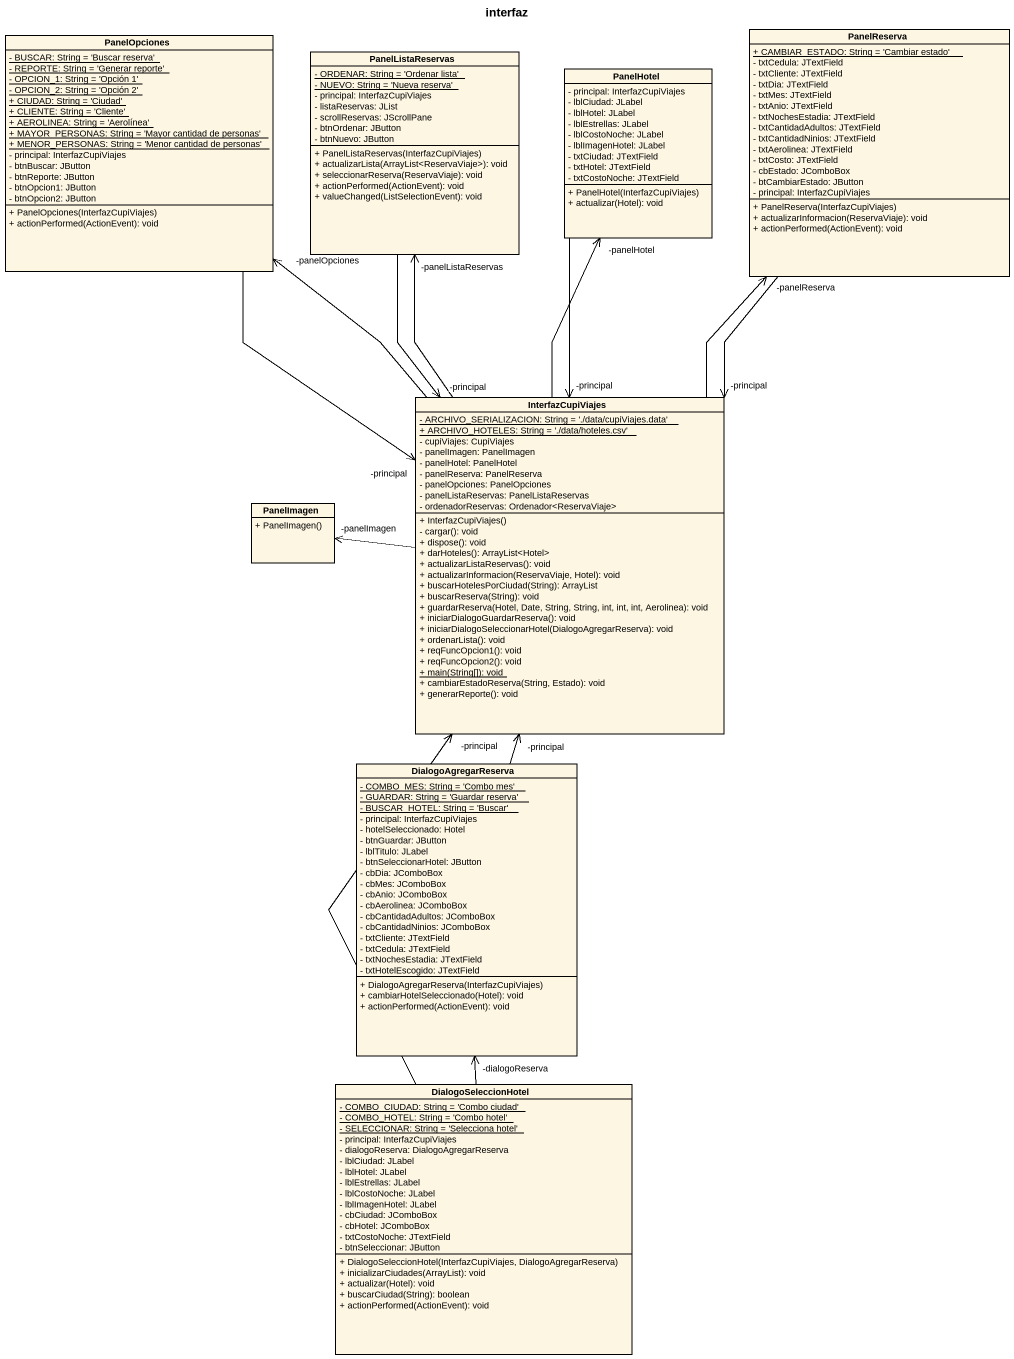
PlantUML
@startuml
title interfaz
hide circle
hide empty members
skinparam classAttributeIconSize 0
class PanelOpciones {
  {static} - BUSCAR: String = 'Buscar reserva'
  {static} - REPORTE: String = 'Generar reporte'
  {static} - OPCION_1: String = 'Opción 1'
  {static} - OPCION_2: String = 'Opción 2'
  {static} + CIUDAD: String = 'Ciudad'
  {static} + CLIENTE: String = 'Cliente'
  {static} + AEROLINEA: String = 'Aerolínea'
  {static} + MAYOR_PERSONAS: String = 'Mayor cantidad de personas'
  {static} + MENOR_PERSONAS: String = 'Menor cantidad de personas'
  - principal: InterfazCupiViajes
  - btnBuscar: JButton
  - btnReporte: JButton
  - btnOpcion1: JButton
  - btnOpcion2: JButton
  + PanelOpciones(InterfazCupiViajes)
  + actionPerformed(ActionEvent): void
}
class PanelListaReservas {
  {static} - ORDENAR: String = 'Ordenar lista'
  {static} - NUEVO: String = 'Nueva reserva'
  - principal: InterfazCupiViajes
  - listaReservas: JList
  - scrollReservas: JScrollPane
  - btnOrdenar: JButton
  - btnNuevo: JButton
  + PanelListaReservas(InterfazCupiViajes)
  + actualizarLista(ArrayList<ReservaViaje>): void
  + seleccionarReserva(ReservaViaje): void
  + actionPerformed(ActionEvent): void
  + valueChanged(ListSelectionEvent): void
}
class PanelReserva {
  {static} + CAMBIAR_ESTADO: String = 'Cambiar estado'
  - txtCedula: JTextField
  - txtCliente: JTextField
  - txtDia: JTextField
  - txtMes: JTextField
  - txtAnio: JTextField
  - txtNochesEstadia: JTextField
  - txtCantidadAdultos: JTextField
  - txtCantidadNinios: JTextField
  - txtAerolinea: JTextField
  - txtCosto: JTextField
  - cbEstado: JComboBox
  - btCambiarEstado: JButton
  - principal: InterfazCupiViajes
  + PanelReserva(InterfazCupiViajes)
  + actualizarInformacion(ReservaViaje): void
  + actionPerformed(ActionEvent): void
}
class PanelHotel {
  - principal: InterfazCupiViajes
  - lblCiudad: JLabel
  - lblHotel: JLabel
  - lblEstrellas: JLabel
  - lblCostoNoche: JLabel
  - lblImagenHotel: JLabel
  - txtCiudad: JTextField
  - txtHotel: JTextField
  - txtCostoNoche: JTextField
  + PanelHotel(InterfazCupiViajes)
  + actualizar(Hotel): void
}
class InterfazCupiViajes {
  {static} - ARCHIVO_SERIALIZACION: String = './data/cupiViajes.data'
  {static} + ARCHIVO_HOTELES: String = './data/hoteles.csv'
  - cupiViajes: CupiViajes
  - panelImagen: PanelImagen
  - panelHotel: PanelHotel
  - panelReserva: PanelReserva
  - panelOpciones: PanelOpciones
  - panelListaReservas: PanelListaReservas
  - ordenadorReservas: Ordenador<ReservaViaje>
  + InterfazCupiViajes()
  - cargar(): void
  + dispose(): void
  + darHoteles(): ArrayList<Hotel>
  + actualizarListaReservas(): void
  + actualizarInformacion(ReservaViaje, Hotel): void
  + buscarHotelesPorCiudad(String): ArrayList
  + buscarReserva(String): void
  + guardarReserva(Hotel, Date, String, String, int, int, int, Aerolinea): void
  + iniciarDialogoGuardarReserva(): void
  + iniciarDialogoSeleccionarHotel(DialogoAgregarReserva): void
  + ordenarLista(): void
  + reqFuncOpcion1(): void
  + reqFuncOpcion2(): void
  {static} + main(String[]): void
  + cambiarEstadoReserva(String, Estado): void
  + generarReporte(): void
}
class PanelImagen {
  + PanelImagen()
}
class DialogoAgregarReserva {
  {static} - COMBO_MES: String = 'Combo mes'
  {static} - GUARDAR: String = 'Guardar reserva'
  {static} - BUSCAR_HOTEL: String = 'Buscar'
  - principal: InterfazCupiViajes
  - hotelSeleccionado: Hotel
  - btnGuardar: JButton
  - lblTitulo: JLabel
  - btnSeleccionarHotel: JButton
  - cbDia: JComboBox
  - cbMes: JComboBox
  - cbAnio: JComboBox
  - cbAerolinea: JComboBox
  - cbCantidadAdultos: JComboBox
  - cbCantidadNinios: JComboBox
  - txtCliente: JTextField
  - txtCedula: JTextField
  - txtNochesEstadia: JTextField
  - txtHotelEscogido: JTextField
  + DialogoAgregarReserva(InterfazCupiViajes)
  + cambiarHotelSeleccionado(Hotel): void
  + actionPerformed(ActionEvent): void
}
class DialogoSeleccionHotel {
  {static} - COMBO_CIUDAD: String = 'Combo ciudad'
  {static} - COMBO_HOTEL: String = 'Combo hotel'
  {static} - SELECCIONAR: String = 'Selecciona hotel'
  - principal: InterfazCupiViajes
  - dialogoReserva: DialogoAgregarReserva
  - lblCiudad: JLabel
  - lblHotel: JLabel
  - lblEstrellas: JLabel
  - lblCostoNoche: JLabel
  - lblImagenHotel: JLabel
  - cbCiudad: JComboBox
  - cbHotel: JComboBox
  - txtCostoNoche: JTextField
  - btnSeleccionar: JButton
  + DialogoSeleccionHotel(InterfazCupiViajes, DialogoAgregarReserva)
  + inicializarCiudades(ArrayList): void
  + actualizar(Hotel): void
  + buscarCiudad(String): boolean
  + actionPerformed(ActionEvent): void
}
PanelOpciones --> "-principal" InterfazCupiViajes
PanelListaReservas --> "-principal" InterfazCupiViajes
PanelReserva --> "-principal" InterfazCupiViajes
PanelHotel --> "-principal" InterfazCupiViajes
InterfazCupiViajes -up-> "-panelOpciones" PanelOpciones
InterfazCupiViajes -up-> "-panelListaReservas" PanelListaReservas
InterfazCupiViajes -up-> "-panelReserva" PanelReserva
InterfazCupiViajes -up-> "-panelHotel" PanelHotel
InterfazCupiViajes -left-> "-panelImagen" PanelImagen
DialogoAgregarReserva -up-> "-principal" InterfazCupiViajes
DialogoSeleccionHotel -up-> "-principal" InterfazCupiViajes
DialogoSeleccionHotel -up-> "-dialogoReserva" DialogoAgregarReserva
@enduml
